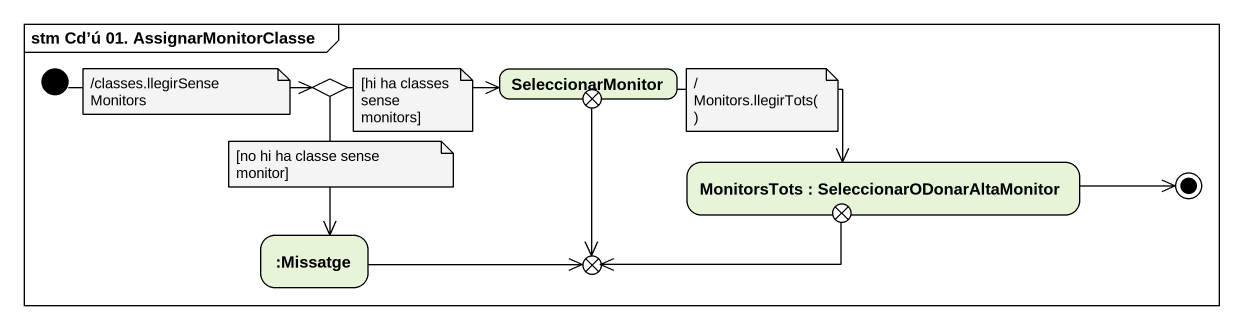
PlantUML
@startuml
mainframe stm Cd’ú 01. AssignarMonitorClasse
hide empty description
state choice1 <<choice>>
state SeleccionarMonitor
state exit1 <<choice>>
state "MonitorsTots : SeleccionarODonarAltaMonitor" as MonitorsTots
state exit2 <<choice>>
state ":Missatge" as Missatge
state exit3 <<choice>>
[*] -right-> choice1
choice1 -right-> SeleccionarMonitor
choice1 --> Missatge
SeleccionarMonitor -right-> MonitorsTots
exit1 --> exit3
exit2 -left-> exit3
Missatge -right-> exit3
MonitorsTots -right-> [*]
note as N1
  /classes.llegirSenseMonitors
end note
note as N2
  [hi ha classes sense monitors]
end note
note as N3
  / Monitors.llegirTots()
end note
note as N4
  [no hi ha classe sense monitor]
end note
@enduml
